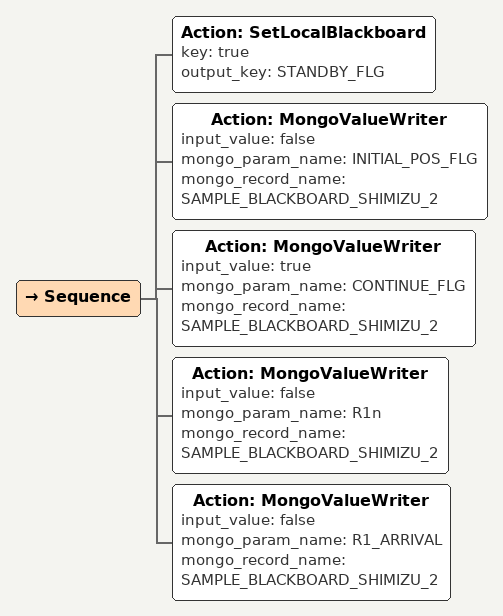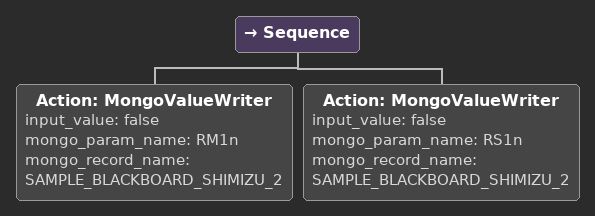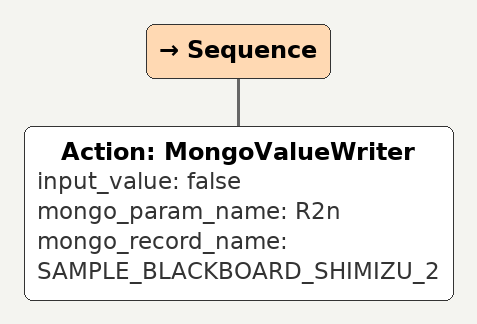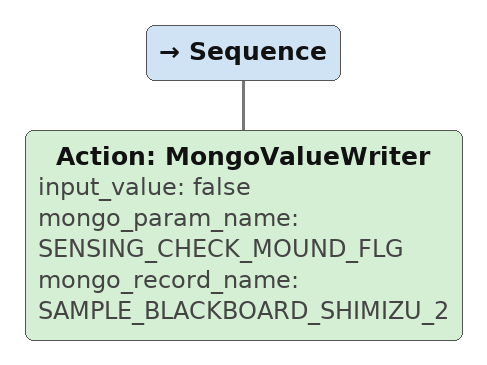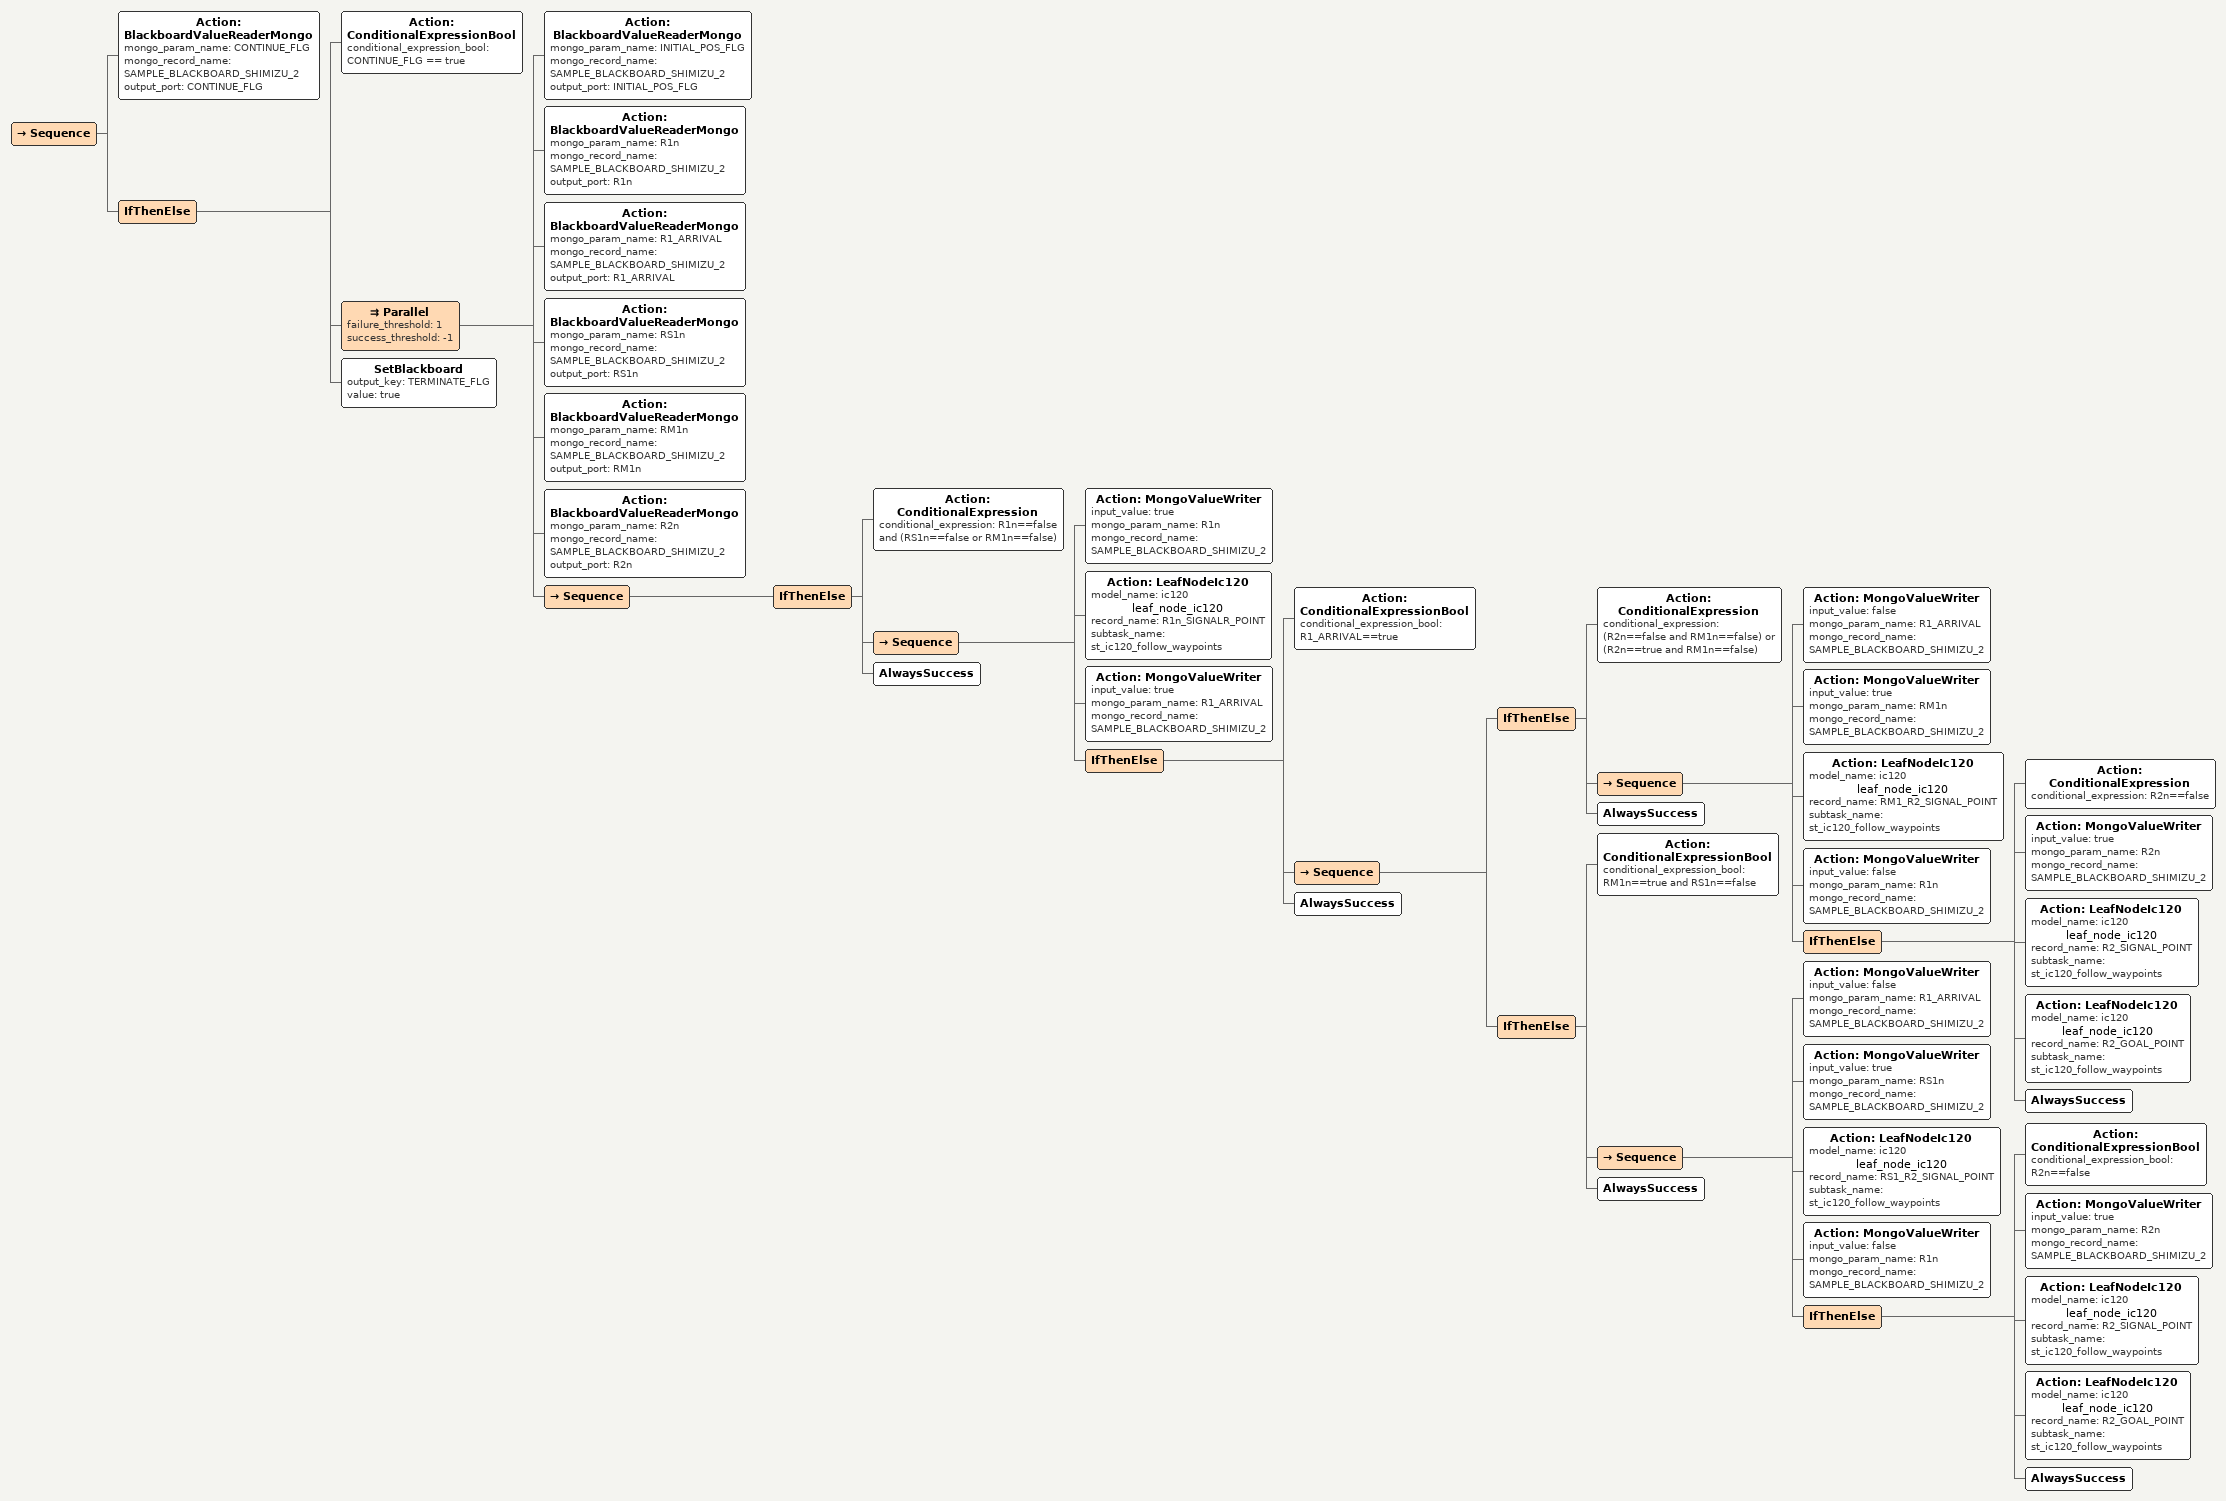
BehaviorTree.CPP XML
<Sequence>
    <Action ID="SetLocalBlackboard" key="true" output_key="STANDBY_FLG"/>
    <Action ID="MongoValueWriter" input_value="false" mongo_param_name="INITIAL_POS_FLG" mongo_record_name="SAMPLE_BLACKBOARD_SHIMIZU_2"/>
    <Action ID="MongoValueWriter" input_value="true" mongo_param_name="CONTINUE_FLG" mongo_record_name="SAMPLE_BLACKBOARD_SHIMIZU_2"/>
    <Action ID="MongoValueWriter" input_value="false" mongo_param_name="R1n" mongo_record_name="SAMPLE_BLACKBOARD_SHIMIZU_2"/>
    <Action ID="MongoValueWriter" input_value="false" mongo_param_name="R1_ARRIVAL" mongo_record_name="SAMPLE_BLACKBOARD_SHIMIZU_2"/>
</Sequence>

<Sequence>
    <Action ID="MongoValueWriter" input_value="false" mongo_param_name="RM1n" mongo_record_name="SAMPLE_BLACKBOARD_SHIMIZU_2"/>
    <Action ID="MongoValueWriter" input_value="false" mongo_param_name="RS1n" mongo_record_name="SAMPLE_BLACKBOARD_SHIMIZU_2"/>
</Sequence>

<Sequence>
    <Action ID="MongoValueWriter" input_value="false" mongo_param_name="R2n" mongo_record_name="SAMPLE_BLACKBOARD_SHIMIZU_2"/>
</Sequence>

<Sequence>
    <Action ID="MongoValueWriter" input_value="false" mongo_param_name="SENSING_CHECK_MOUND_FLG" mongo_record_name="SAMPLE_BLACKBOARD_SHIMIZU_2"/>
</Sequence>

<Sequence>
                    <Action ID="BlackboardValueReaderMongo" mongo_param_name="CONTINUE_FLG" mongo_record_name="SAMPLE_BLACKBOARD_SHIMIZU_2" output_port="CONTINUE_FLG"/>
                    <IfThenElse>
                        <Action ID="ConditionalExpressionBool" conditional_expression_bool="CONTINUE_FLG == true"/>
                        <Parallel failure_threshold="1" success_threshold="-1">
                            <Action ID="BlackboardValueReaderMongo" mongo_param_name="INITIAL_POS_FLG" mongo_record_name="SAMPLE_BLACKBOARD_SHIMIZU_2" output_port="INITIAL_POS_FLG"/>
                            <Action ID="BlackboardValueReaderMongo" mongo_param_name="R1n" mongo_record_name="SAMPLE_BLACKBOARD_SHIMIZU_2" output_port="R1n"/>
                            <Action ID="BlackboardValueReaderMongo" mongo_param_name="R1_ARRIVAL" mongo_record_name="SAMPLE_BLACKBOARD_SHIMIZU_2" output_port="R1_ARRIVAL"/>
                            <Action ID="BlackboardValueReaderMongo" mongo_param_name="RS1n" mongo_record_name="SAMPLE_BLACKBOARD_SHIMIZU_2" output_port="RS1n"/>
                            <Action ID="BlackboardValueReaderMongo" mongo_param_name="RM1n" mongo_record_name="SAMPLE_BLACKBOARD_SHIMIZU_2" output_port="RM1n"/>
                            <Action ID="BlackboardValueReaderMongo" mongo_param_name="R2n" mongo_record_name="SAMPLE_BLACKBOARD_SHIMIZU_2" output_port="R2n"/>
                            <Sequence>
                                <IfThenElse>
                                    <Action ID="ConditionalExpression" conditional_expression="R1n==false and 
(RS1n==false or RM1n==false)
"/>
                                    <Sequence>
                                        <Action ID="MongoValueWriter" input_value="true" mongo_param_name="R1n" mongo_record_name="SAMPLE_BLACKBOARD_SHIMIZU_2"/>
                                        <Action model_name="ic120" ID="LeafNodeIc120" name="leaf_node_ic120" record_name="R1n_SIGNALR_POINT" subtask_name="st_ic120_follow_waypoints"/>
                                        <Action ID="MongoValueWriter" input_value="true" mongo_param_name="R1_ARRIVAL" mongo_record_name="SAMPLE_BLACKBOARD_SHIMIZU_2"/>
                                        <IfThenElse>
                                            <Action ID="ConditionalExpressionBool" conditional_expression_bool="R1_ARRIVAL==true"/>
                                            <Sequence>
                                                <IfThenElse>
                                                    <Action ID="ConditionalExpression" conditional_expression="(R2n==false and RM1n==false) or 
(R2n==true and RM1n==false)
"/>
                                                    <Sequence>
                                                        <Action ID="MongoValueWriter" input_value="false" mongo_param_name="R1_ARRIVAL" mongo_record_name="SAMPLE_BLACKBOARD_SHIMIZU_2"/>
                                                        <Action ID="MongoValueWriter" input_value="true" mongo_param_name="RM1n" mongo_record_name="SAMPLE_BLACKBOARD_SHIMIZU_2"/>
                                                        <Action model_name="ic120" ID="LeafNodeIc120" name="leaf_node_ic120" record_name="RM1_R2_SIGNAL_POINT" subtask_name="st_ic120_follow_waypoints"/>
                                                        <Action ID="MongoValueWriter" input_value="false" mongo_param_name="R1n" mongo_record_name="SAMPLE_BLACKBOARD_SHIMIZU_2"/>
                                                        <IfThenElse>
                                                            <Action ID="ConditionalExpression" conditional_expression="R2n==false"/>
                                                            <Action ID="MongoValueWriter" input_value="true" mongo_param_name="R2n" mongo_record_name="SAMPLE_BLACKBOARD_SHIMIZU_2"/>
                                                            <Action model_name="ic120" ID="LeafNodeIc120" name="leaf_node_ic120" record_name="R2_SIGNAL_POINT" subtask_name="st_ic120_follow_waypoints"/>
                                                            <Action model_name="ic120" ID="LeafNodeIc120" name="leaf_node_ic120" record_name="R2_GOAL_POINT" subtask_name="st_ic120_follow_waypoints"/>
                                                            <AlwaysSuccess/>
                                                        </IfThenElse>
                                                    </Sequence>
                                                    <AlwaysSuccess/>
                                                </IfThenElse>
                                                <IfThenElse>
                                                    <Action ID="ConditionalExpressionBool" conditional_expression_bool="RM1n==true and RS1n==false"/>
                                                    <Sequence>
                                                        <Action ID="MongoValueWriter" input_value="false" mongo_param_name="R1_ARRIVAL" mongo_record_name="SAMPLE_BLACKBOARD_SHIMIZU_2"/>
                                                        <Action ID="MongoValueWriter" input_value="true" mongo_param_name="RS1n" mongo_record_name="SAMPLE_BLACKBOARD_SHIMIZU_2"/>
                                                        <Action model_name="ic120" ID="LeafNodeIc120" name="leaf_node_ic120" record_name="RS1_R2_SIGNAL_POINT" subtask_name="st_ic120_follow_waypoints"/>
                                                        <Action ID="MongoValueWriter" input_value="false" mongo_param_name="R1n" mongo_record_name="SAMPLE_BLACKBOARD_SHIMIZU_2"/>
                                                        <IfThenElse>
                                                            <Action ID="ConditionalExpressionBool" conditional_expression_bool="R2n==false"/>
                                                            <Action ID="MongoValueWriter" input_value="true" mongo_param_name="R2n" mongo_record_name="SAMPLE_BLACKBOARD_SHIMIZU_2"/>
                                                            <Action model_name="ic120" ID="LeafNodeIc120" name="leaf_node_ic120" record_name="R2_SIGNAL_POINT" subtask_name="st_ic120_follow_waypoints"/>
                                                            <Action model_name="ic120" ID="LeafNodeIc120" name="leaf_node_ic120" record_name="R2_GOAL_POINT" subtask_name="st_ic120_follow_waypoints"/>
                                                            <AlwaysSuccess/>
                                                        </IfThenElse>
                                                    </Sequence>
                                                    <AlwaysSuccess/>
                                                </IfThenElse>
                                            </Sequence>
                                            <AlwaysSuccess/>
                                        </IfThenElse>
                                    </Sequence>
                                    <AlwaysSuccess/>
                                </IfThenElse>
                            </Sequence>
                        </Parallel>
                        <SetBlackboard output_key="TERMINATE_FLG" value="true"/>
                    </IfThenElse>
                </Sequence>
